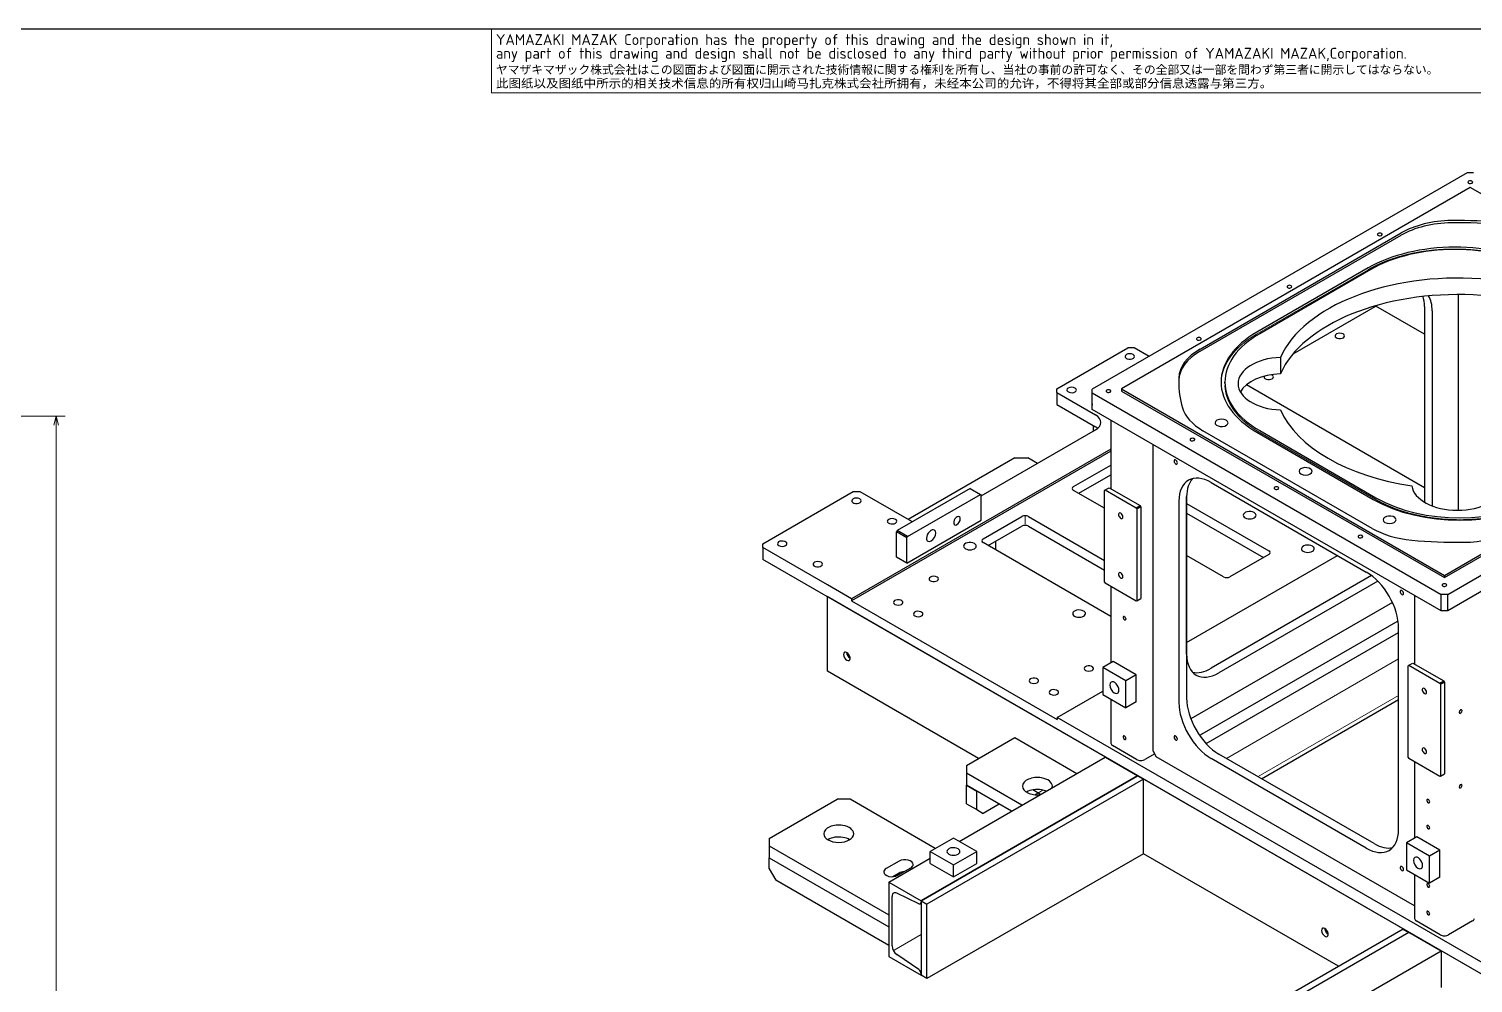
# Model space of a CAD drawing. Extents: x 0 to 1254, y -12 to 833.
# Drawn here: x 649.8 to 965.9, y 607.1 to 816 of the extents above; entities that cross this region are included whole.
import ezdxf
from ezdxf.enums import TextEntityAlignment as Align

# ---------------------------------------------------------------- set-up
doc = ezdxf.new("R2010")
doc.units = 0
doc.layers.get('0').update_dxf_attribs({"lineweight": 13})
doc.styles.get("Standard").update_dxf_attribs({"font": 'isocp.shx'})
doc.dimstyles.get("Standard").update_dxf_attribs({"dimtxt": 2.5, "dimasz": 2.5, "dimexe": 1.25, "dimexo": 0.625, "dimtad": 1, "dimcen": 2.5, "dimadec": 0, "dimazin": 0, "dimtfac": 1, "dimtmove": 0, "dimatfit": 0, "dimfxl": 1, "dimarcsym": 0})

# ---------------------------------------------------------------- blocks, each defined once
blk = doc.blocks.new('*D178')
at = {"color": 7, "lineweight": 13}
for p, q in [((500.717346, 731.196626), (657.717346, 731.196626)), ((655.717346, 413.696626), (655.717346, 731.196626)), ((468.967346, 413.696626), (657.717346, 413.696626))]:
    blk.add_line(p, q, dxfattribs=at)
for points in [[(656.234985, 729.264771), (655.717346, 731.196626), (655.199707, 729.264771)], [(655.199707, 415.62848), (655.717346, 413.696626), (656.234985, 415.62848)]]:
    blk.add_lwpolyline(points, dxfattribs=at)
at = {"color": 7, "lineweight": 13, "width": 0.848056}
blk.add_text('1270', height=3.5, rotation=90, dxfattribs=at).set_placement((655.217346, 567.004935), (655.217346, 577.888316), align=Align.FIT)

msp = doc.modelspace()

# ---------------------------------------------------------------- linework, layer by layer
at = {"color": 7, "lineweight": 25}
for p, q in [((40, 816), (1164, 816)), ((964.557, 784.4769), (882.5326, 737.1201)), ((965.9712, 784.4769), (964.557, 784.4769)), ((965.2641, 781.2926), (888.8966, 737.2017)), ((1035.9748, 740.4677), (965.2641, 781.2926)), ((906.1325, 745.9281), (950.1496, 771.3414)), ((906.1325, 745.4382), (950.1496, 770.8515)), ((942.8913, 763.6726), (918.5668, 749.6288)), ((943.4853, 763.3296), (919.1608, 749.2859)), ((926.4561, 744.843), (944.958, 755.5251)), ((962.5771, 757.8461), (962.5771, 710.6326)), ((955.2232, 749.2043), (944.6167, 755.3279)), ((955.2232, 755.2463), (955.2232, 712.4064)), ((956.9203, 754.2665), (956.9203, 711.5896)), ((874.7545, 737.2017), (890.3108, 746.1832)), ((891.725, 746.1832), (890.3108, 746.1832)), ((894.9778, 744.3052), (891.725, 746.1832)), ((923.6989, 744.1026), (923.6989, 740.5101)), ((959.6073, 696.3769), (1035.9748, 740.4677)), ((959.6073, 695.887), (1035.9748, 739.9778)), ((874.7545, 736.3852), (874.7545, 737.2017)), ((882.5326, 736.3036), (882.5326, 737.1201)), ((888.8966, 737.2017), (959.6073, 696.3769)), ((888.8966, 737.2017), (888.8966, 736.7118)), ((888.8966, 736.7118), (959.6073, 695.887)), ((911.5456, 738.3612), (911.5456, 738.6714)), ((955.2232, 715.5646), (916.248, 738.0669)), ((960.3144, 692.2128), (1042.3388, 739.5696)), ((874.7545, 736.3852), (874.7545, 733.7725)), ((874.7545, 736.3852), (883.2398, 731.4863)), ((874.7545, 733.7725), (883.2398, 728.8735)), ((882.5326, 732.711), (882.5326, 736.3036)), ((882.5326, 736.3036), (958.9002, 692.2128)), ((1042.3388, 735.977), (960.3144, 688.6202)), ((958.9002, 688.6202), (882.5326, 732.711)), ((886.5984, 730.3636), (886.5984, 715.3401)), ((858.2082, 713.7683), (883.2398, 728.2203)), ((882.8155, 727.9753), (882.8155, 729.1184)), ((943.7546, 706.6726), (906.7292, 728.0492)), ((918.5668, 727.714), (944.0227, 713.0171)), ((919.1608, 728.057), (944.6166, 713.36)), ((886.5983, 724.0356), (829.8532, 691.2738)), ((895.8263, 657.9199), (895.8263, 725.0359)), ((886.5983, 723.5457), (829.8532, 690.7839)), ((865.5621, 722.0965), (842.2275, 708.6243)), ((865.5621, 722.0965), (868.3905, 722.0965)), ((870.5118, 720.8718), (868.3905, 722.0965)), ((878.4314, 715.8095), (886.5983, 720.5247)), ((879.5628, 714.3398), (886.5983, 718.4018)), ((810.4078, 703.3171), (830.2067, 714.7481)), ((830.2067, 714.7481), (831.621, 714.7481)), ((831.621, 714.7481), (842.9347, 708.2161)), ((855.804, 715.4013), (839.8234, 706.1749)), ((855.804, 715.4013), (858.0668, 714.0949)), ((885.2196, 711.0739), (878.4314, 714.993)), ((885.2197, 714.993), (885.3611, 715.0747)), ((885.2197, 694.9072), (885.2197, 714.993)), ((885.3611, 715.0747), (886.2096, 715.5646)), ((885.3611, 715.0747), (892.1493, 711.1555)), ((886.2096, 715.5646), (892.9978, 711.6454)), ((908.5542, 716.7077), (942.4953, 697.1118)), ((842.0861, 704.8685), (858.0668, 714.0949)), ((858.0668, 714.0949), (858.2082, 714.0132)), ((858.2082, 708.4611), (858.2082, 714.0132)), ((892.1493, 711.1555), (892.9978, 711.6454)), ((892.2907, 710.9105), (893.1392, 711.4004)), ((892.9978, 711.6454), (893.1392, 711.4004)), ((893.1392, 711.4004), (893.1392, 691.3146)), ((901.4831, 712.6252), (901.4831, 668.5344)), ((903.1801, 712.1353), (921.1407, 701.7658)), ((903.1802, 679.1488), (903.1802, 713.6184)), ((903.1802, 713.605), (903.1802, 669.5142)), ((841.9447, 699.0713), (858.2082, 708.4611)), ((858.6324, 704.3786), (867.1177, 709.2776)), ((868.5319, 709.2776), (885.2196, 699.6429)), ((892.1493, 711.1555), (892.2907, 710.9105)), ((892.2907, 710.9105), (892.2907, 690.8247)), ((903.1801, 710.0124), (920.0093, 700.2961)), ((839.8234, 706.1749), (839.682, 705.9299)), ((841.9447, 704.6235), (839.682, 705.9299)), ((839.682, 700.3777), (839.682, 705.9299)), ((842.0861, 704.8685), (839.8234, 706.1749)), ((859.7638, 702.9089), (867.1177, 707.1547)), ((868.5319, 707.1547), (885.2196, 697.52)), ((810.4078, 702.5006), (810.4078, 703.3171)), ((810.4078, 702.5006), (810.4078, 699.8878)), ((824.5499, 694.3357), (810.4078, 702.5006)), ((841.9447, 704.6235), (842.0861, 704.8685)), ((841.9447, 699.0713), (841.9447, 704.6235)), ((886.5983, 687.416), (858.6324, 703.5621)), ((861.3194, 703.807), (861.3194, 702.0107)), ((1033.8535, 570.8814), (810.4078, 699.8878)), ((841.9447, 699.0713), (839.682, 700.3777)), ((903.1801, 681.68), (936.2019, 700.7451)), ((911.2412, 696.0503), (903.1801, 700.7044)), ((921.1407, 700.9493), (912.6554, 696.0503)), ((943.6699, 696.3202), (908.5542, 676.0461)), ((959.6073, 696.3769), (959.6073, 695.887)), ((829.8532, 691.2738), (824.5499, 694.3357)), ((885.2197, 694.9072), (885.3611, 694.6623)), ((892.1493, 690.7431), (885.3611, 694.6623)), ((886.5984, 693.9479), (886.5984, 677.2504)), ((945.0048, 695.1314), (910.2512, 675.0663)), ((1019.7114, 579.0463), (824.5499, 691.7229)), ((824.5499, 675.3929), (824.5499, 691.7229)), ((824.5499, 675.3929), (824.5499, 691.7229)), ((829.8532, 691.2738), (829.8532, 690.7839)), ((829.8532, 690.7839), (874.8252, 664.8193)), ((892.2907, 690.8247), (892.1493, 690.7431)), ((892.2907, 690.8247), (893.1392, 691.3146)), ((948.2122, 690.4512), (904.0916, 664.9781)), ((953.0664, 691.9883), (953.0664, 676.9648)), ((958.9002, 688.6202), (958.9002, 692.2128)), ((960.3144, 692.2128), (958.9002, 692.2128)), ((960.3144, 688.6202), (960.3144, 692.2128)), ((906.5743, 661.6758), (949.4468, 686.4283)), ((960.3144, 688.6202), (958.9002, 688.6202)), ((907.44, 659.5628), (949.5663, 683.8845)), ((949.5664, 640.7735), (949.5664, 684.8643)), ((887.0581, 677.5158), (884.7954, 676.2094)), ((892.1493, 674.5764), (887.0581, 677.5158)), ((951.6877, 676.6177), (951.8291, 676.6993)), ((951.6877, 656.5319), (951.6877, 676.6177)), ((951.8291, 676.6993), (952.6776, 677.1892)), ((951.8291, 676.6993), (958.6173, 672.7802)), ((952.6776, 677.1892), (959.4659, 673.2701)), ((857.6425, 656.2869), (824.5499, 675.3929)), ((889.8866, 673.2701), (884.7954, 676.2094)), ((884.7954, 676.2094), (884.7954, 670.3307)), ((892.1493, 674.5764), (889.8866, 673.2701)), ((892.1493, 668.6977), (892.1493, 674.5764)), ((874.8252, 665.3092), (884.7954, 671.0655)), ((884.7954, 670.3307), (889.8866, 667.3913)), ((889.8866, 667.3913), (889.8866, 673.2701)), ((958.6173, 672.7802), (959.4659, 673.2701)), ((958.6173, 672.7802), (958.7588, 672.5352)), ((958.7588, 672.5352), (959.6073, 673.0251)), ((958.7588, 672.5352), (958.7588, 652.4494)), ((959.4659, 673.2701), (959.6073, 673.0251)), ((959.6073, 673.0251), (959.6073, 652.9393)), ((886.5984, 669.2897), (886.5984, 659.6346)), ((892.1493, 668.6977), (889.8866, 667.3913)), ((919.585, 651.8778), (949.5663, 669.1875)), ((874.8252, 665.3092), (874.8252, 664.8193)), ((969.4361, 610.6856), (874.8252, 665.3092)), ((854.9555, 654.7356), (865.5621, 660.8593)), ((865.5621, 660.8593), (879.1385, 653.0209)), ((892.2342, 656.0746), (886.9733, 659.112)), ((895.8263, 657.9199), (896.5334, 656.6952)), ((853.3998, 638.1607), (885.3611, 656.6135)), ((854.9555, 654.7356), (854.9555, 653.1026)), ((885.3611, 656.6135), (892.4321, 652.531)), ((896.1798, 657.3075), (894.0443, 656.0746)), ((953.0664, 624.0558), (896.5334, 656.6952)), ((942.4953, 636.691), (908.5542, 656.2869)), ((944.1924, 637.6708), (910.2512, 657.2667)), ((951.6877, 656.5319), (951.8291, 656.2869)), ((958.6173, 652.3677), (951.8291, 656.2869)), ((953.0664, 655.5726), (953.0664, 638.8751)), ((845.056, 625.1784), (892.4321, 652.531)), ((892.4321, 652.531), (845.056, 625.1784)), ((893.7049, 651.7962), (846.3288, 624.4436)), ((867.1177, 646.0807), (854.9555, 653.1026)), ((854.9555, 653.1026), (854.9555, 650.4898)), ((892.4321, 652.531), (893.7049, 651.7962)), ((893.7049, 635.4663), (893.7049, 651.7962)), ((958.7588, 652.4494), (958.6173, 652.3677)), ((958.7588, 652.4494), (959.6073, 652.9393)), ((864.855, 644.7743), (854.9555, 650.4898)), ((854.9555, 646.4073), (854.9555, 650.4898)), ((854.9555, 650.4898), (857.2182, 649.1834)), ((857.2182, 645.1009), (857.2182, 649.1834)), ((871.219, 648.4485), (869.5137, 649.4331)), ((811.822, 638.8139), (826.6712, 647.3871)), ((829.4996, 647.3871), (826.6712, 647.3871)), ((848.1673, 636.6094), (829.4996, 647.3871)), ((854.9555, 646.4073), (857.2182, 645.1009)), ((857.2182, 645.1009), (858.6324, 644.2844)), ((862.168, 646.3257), (858.6324, 644.2844)), ((811.822, 638.8139), (811.822, 637.1809)), ((852.1271, 638.8955), (847.0359, 635.9562)), ((857.2182, 635.9562), (852.1271, 638.8955)), ((953.5262, 639.1405), (951.2634, 637.8341)), ((958.6173, 636.2011), (953.5262, 639.1405)), ((811.822, 637.1809), (811.822, 634.5681)), ((811.822, 637.1809), (837.9849, 622.0757)), ((893.7049, 635.4663), (846.3288, 608.1136)), ((847.0359, 635.9562), (852.1271, 633.0168)), ((847.0359, 633.3434), (847.0359, 635.9562)), ((852.1271, 633.0168), (857.2182, 635.9562)), ((857.2182, 633.3434), (857.2182, 635.9562)), ((936.4142, 610.8081), (893.7049, 635.4663)), ((956.3546, 634.8947), (951.2634, 637.8341)), ((951.2634, 637.8341), (951.2634, 631.9553)), ((958.6173, 636.2011), (956.3546, 634.8947)), ((958.6173, 630.3223), (958.6173, 636.2011)), ((811.822, 632.1186), (811.822, 634.5681)), ((811.822, 634.5681), (837.9849, 619.4629)), ((840.2477, 633.8333), (837.4192, 632.2003)), ((837.9849, 629.2609), (847.0359, 634.4865)), ((839.9648, 630.7306), (842.7932, 632.3636)), ((847.0359, 633.3434), (852.1271, 630.404)), ((852.1271, 630.404), (857.2182, 633.3434)), ((852.1271, 630.404), (852.1271, 633.0168)), ((956.3546, 629.0159), (956.3546, 634.8947)), ((811.822, 632.1186), (813.2362, 629.6691)), ((837.9849, 615.3804), (813.2362, 629.6691)), ((837.9849, 629.2609), (845.056, 625.1784)), ((837.9849, 629.2609), (837.9849, 612.931)), ((840.2477, 631.2205), (838.882, 630.432)), ((951.2634, 631.9553), (956.3546, 629.0159)), ((953.0664, 630.9144), (953.0664, 621.2592)), ((958.6173, 630.3223), (956.3546, 629.0159)), ((838.692, 615.266), (838.692, 626.1094)), ((844.5396, 624.5211), (839.7248, 626.8145)), ((844.8903, 624.5074), (845.056, 624.6031)), ((845.056, 625.1784), (845.056, 624.8737)), ((845.056, 625.1784), (845.056, 608.8485)), ((845.056, 625.1784), (846.3288, 624.4436)), ((846.3288, 608.1136), (846.3288, 624.4436)), ((837.9849, 622.0757), (837.9849, 619.4629)), ((958.7022, 617.6993), (953.4413, 620.7367)), ((965.7733, 620.7367), (960.5124, 617.6993)), ((950.5563, 618.973), (903.1802, 591.6204)), ((951.8291, 618.2382), (919.8679, 599.7854)), ((951.8291, 618.2382), (919.8679, 599.7854)), ((950.5563, 618.973), (951.8291, 618.2382)), ((958.9002, 614.1557), (951.8291, 618.2382)), ((844.5396, 610.1021), (839.7248, 613.3683)), ((958.9002, 614.1557), (911.524, 586.8031)), ((958.9002, 614.1557), (958.9002, 606.154)), ((837.9849, 612.931), (845.056, 608.8485)), ((845.056, 608.8485), (845.056, 609.1532)), ((846.3288, 608.1136), (845.056, 608.8485))]:
    msp.add_line(p, q, dxfattribs=at)
at = {"color": 7, "lineweight": 13}
for p, q in [((751, 802), (751, 816)), ((1164, 802), (751, 802)), ((942.8913, 763.2806), (918.5875, 749.2489)), ((919.1608, 727.6651), (944.5959, 712.9801)), ((867.8248, 707.5629), (867.8248, 709.2467)), ((885.2196, 711.1503), (885.1534, 711.1121)), ((829.3437, 678.8904), (829.0236, 678.7055)), ((949.5663, 678.0822), (911.882, 656.3251)), ((918.8027, 652.3295), (949.5663, 670.0908)), ((871.3604, 649.1834), (869.9689, 648.3801)), ((845.056, 617.7431), (839.1507, 614.3337))]:
    msp.add_line(p, q, dxfattribs=at)
at = {"color": 7, "lineweight": 25}
for centre, major_axis, start_param, end_param in [((965.2641, 782.4356), (0.52, 0), 6.28315622, 9.42474887), ((965.2641, 782.4356), (0.52, 0), 3.14156357, 3.42699082), ((965.2641, 782.4356), (0.52, 0), 3.42699082, 6.28315622), ((961.4633, 764.8094), (16, 0), 1.59240799, 2.35619449), ((961.4633, 764.3195), (16, 0), 1.59240799, 2.35619449), ((962.4357, 738.8347), (61, 0), 1.40633574, 1.59240799), ((962.4357, 738.3448), (61, 0), 1.40633574, 1.59240799), ((961.87, 752.7152), (26.84, 0), 0.78539816, 2.35619449), ((961.87, 752.7152), (26, 0), 0.78539816, 2.35619449), ((945.4651, 771.0047), (0.52, 0), 3.14156357, 3.42699082), ((945.4651, 771.0047), (0.52, 0), 6.28315622, 9.42474887), ((945.4651, 771.0047), (0.52, 0), 3.42699082, 6.28315622), ((962.4357, 738.3448), (40, 0), 6.28314878, 9.17279952), ((962.4357, 734.7522), (40, 0), 0.07786039, 2.88961422), ((925.6662, 759.5737), (0.52, 0), 6.28315622, 9.42474887), ((925.6662, 759.5737), (0.52, 0), 3.14156357, 3.42699082), ((925.6662, 759.5737), (0.52, 0), 3.42699082, 6.28315622), ((948.1522, 751.1638), (-5, -8.6603), 2.35619449, 2.64986118), ((949.8492, 750.184), (-5, -8.6603), 2.35619449, 2.83286074), ((937.5456, 738.6714), (26.84, 0), 2.35619449, 3.14159265), ((937.5456, 738.6714), (26, 0), 2.35619449, 3.14159265), ((936.697, 748.796), (1.03, 0), 6.28315622, 9.42474887), ((905.8672, 748.1428), (0.52, 0), 6.28315622, 9.42474887), ((905.8672, 748.1428), (0.52, 0), 3.14156357, 3.42699082), ((905.8672, 748.1428), (0.52, 0), 3.42699082, 6.28315622), ((936.697, 748.796), (1.03, 0), 3.14156357, 3.42699082), ((936.697, 748.796), (1.03, 0), 3.42699082, 6.28315622), ((890.7351, 744.3053), (1.03, 0), 6.28315622, 9.42474887), ((890.7351, 744.3053), (1.03, 0), 3.14156357, 3.42699082), ((890.7351, 744.3053), (1.03, 0), 3.42699082, 6.28315622), ((917.4462, 739.3962), (16, 0), 2.35619449, 3.11998099), ((917.4462, 738.9063), (16, 0), 2.35619449, 3.11998099), ((924.4357, 738.3448), (10, 0), 1.64454738, 3.14159265), ((924.4357, 734.7522), (10, 0), 1.64454738, 2.82521401), ((921.1407, 739.8145), (1.03, 0), 2.88167432, 3.14156357), ((921.1407, 739.8145), (1.03, 0), 3.14156357, 3.42699082), ((921.1407, 739.8145), (1.03, 0), 3.42699082, 6.28315622), ((921.1407, 739.8145), (1.03, 0), 6.28315622, 7.2620427), ((878.0072, 736.9568), (1.03, 0), 6.28315622, 9.42474887), ((878.0072, 736.9568), (1.03, 0), 3.14156357, 3.42699082), ((878.0072, 736.9568), (1.03, 0), 3.42699082, 6.28315622), ((886.0682, 736.7118), (0.52, 0), 6.28315622, 9.42474887), ((886.0682, 736.7118), (0.52, 0), 3.14156357, 3.42699082), ((886.0682, 736.7118), (0.52, 0), 3.42699082, 6.28315622), ((962.4357, 738.8347), (61, 0), 3.11998099, 3.14159265), ((962.4357, 738.8347), (61, 0), 3.14159265, 3.30605324), ((962.4357, 738.3448), (61, 0), 3.11998099, 3.13463875), ((937.5456, 738.6714), (26.84, 0), 3.14159265, 3.92699082), ((937.5456, 738.6714), (26, 0), 3.14159265, 3.92699082), ((924.4357, 738.3448), (10, 0), 3.14159265, 4.63863793), ((883.5226, 733.7725), (1.03, 0), 2.861811, 3.14156357), ((883.5226, 733.7725), (1.03, 0), 3.14156357, 3.42095421), ((880.4113, 729.8533), (4, 0), 0, 0.78539816), ((918.0429, 734.5811), (16, 0), 3.30605324, 3.92699082), ((910.8169, 729.7716), (1.42, 0), 6.28315622, 9.42474887), ((962.4357, 738.3448), (40, 0), 3.39357109, 4.46041054), ((880.4113, 729.8533), (4, 0), 5.49778714, 6.28318531), ((880.4113, 727.2405), (4, 0), 0.60126418, 0.78539816), ((910.8169, 729.7716), (1.42, 0), 3.14156357, 3.42699082), ((910.8169, 729.7716), (1.42, 0), 3.42699082, 6.28315622), ((904.453, 726.0974), (0.52, 0), 6.28315622, 9.42474887), ((904.453, 726.0974), (0.52, 0), 3.14156357, 3.42699082), ((904.453, 726.0974), (0.52, 0), 3.42699082, 6.28315622), ((900.776, 721.1984), (-0.26, 0.4503), 0.28539816, 3.14156357), ((900.776, 721.1984), (-0.26, 0.4503), 6.28315622, 6.56858347), ((900.776, 721.1984), (-0.26, 0.4503), 3.14156357, 6.28315622), ((908.5542, 708.5427), (-5, 8.6603), 5.49778714, 6.28318531), ((929.2017, 719.1572), (1.42, 0), 0.28539816, 3.14156357), ((929.2017, 719.1572), (1.42, 0), 3.14156357, 6.28315622), ((929.2017, 719.1572), (1.42, 0), 6.28315622, 6.56858347), ((879.1385, 715.4013), (1, 0), 2.35619449, 3.14159265), ((879.1385, 715.4013), (1, 0), 3.14159265, 3.92699082), ((908.5542, 708.5427), (-5, 8.6603), 0, 0.78539816), ((910.2512, 709.5225), (-5, 8.6603), 0.17053096, 0.78539816), ((922.8377, 715.4829), (0.52, 0), 6.28315622, 9.42474887), ((922.8377, 715.4829), (0.52, 0), 3.14156357, 3.42699082), ((922.8377, 715.4829), (0.52, 0), 3.42699082, 6.28315622), ((962.4357, 716.4055), (10, 0), 3.2153437, 6.20943426), ((830.9139, 712.7068), (1.03, 0), 6.28315622, 9.42474887), ((830.9139, 712.7068), (1.03, 0), 3.14156357, 3.42699082), ((830.9139, 712.7068), (1.03, 0), 3.42699082, 6.28315622), ((963.0014, 723.9745), (26.84, 0), 3.92699082, 5.49778714), ((963.0014, 723.9745), (26, 0), 3.92699082, 5.49778714), ((838.692, 708.2161), (1.03, 0), 6.28315622, 9.42474887), ((838.692, 708.2161), (1.03, 0), 3.14156357, 3.42699082), ((838.692, 708.2161), (1.03, 0), 3.42699082, 6.28315622), ((845.7631, 709.8491), (4, 0), 3.92699082, 4.00206127), ((852.9049, 708.3386), (-0.515, -0.892), 3.14162174, 5.99778714), ((852.9049, 708.3386), (-0.515, -0.892), 0.00002909, 3.14162174), ((867.8248, 708.8693), (1, 0), 0.78539816, 2.35619449), ((888.7552, 709.4409), (-0.34, 0.5889), 0.28539816, 3.14156357), ((888.7552, 709.4409), (-0.34, 0.5889), 6.28315622, 6.56858347), ((888.7552, 709.4409), (-0.34, 0.5889), 3.14156357, 6.28315622), ((916.9687, 709.5633), (1.4, 0), 0.78539816, 3.14159265), ((916.9687, 709.5633), (1.4, 0), 3.14159265, 6.28318531), ((916.9687, 709.5633), (1.4, 0), 0, 0.78539816), ((947.5865, 708.5427), (1.42, 0), 3.14156357, 6.28315622), ((947.5865, 708.5427), (1.42, 0), 0.28539816, 3.14156357), ((947.5865, 708.5427), (1.42, 0), 6.28315622, 6.56858347), ((847.248, 705.0726), (-0.71, -1.2298), 3.14159265, 5.49778714), ((847.248, 705.0726), (-0.71, -1.2298), 0, 3.14159265), ((852.9049, 708.3386), (-0.515, -0.892), 5.99778714, 6.28321439), ((867.8248, 706.7464), (1, 0), 0.78539816, 2.35619449), ((941.2225, 704.8685), (0.52, 0), 6.28315622, 9.42474887), ((955.0683, 713.2045), (16, 0), 3.92699082, 4.54792839), ((963.4082, 712.86), (16, 0), 4.73400065, 5.49778714), ((814.6504, 703.3171), (1.03, 0), 0.28539816, 3.14156357), ((814.6504, 703.3171), (1.03, 0), 3.14156357, 6.28315622), ((814.6504, 703.3171), (1.03, 0), 6.28315622, 6.56858347), ((847.248, 705.0726), (-0.71, -1.2298), 5.49778714, 6.28318531), ((855.7333, 702.7864), (1.4, 0), 0.78539816, 3.14159265), ((855.7333, 702.7864), (1.4, 0), 3.14159265, 6.28318531), ((855.7333, 702.7864), (1.4, 0), 0, 0.78539816), ((859.3395, 703.9703), (1, 0), 2.35619449, 3.14159265), ((859.3395, 703.9703), (1, 0), 3.14159265, 3.92699082), ((920.4336, 701.3575), (1, 0), 0, 0.78539816), ((929.6967, 702.2149), (1.4, 0), 0.78539816, 3.14159265), ((929.6967, 702.2149), (1.4, 0), 3.14159265, 6.28318531), ((929.6967, 702.2149), (1.4, 0), 0, 0.78539816), ((941.2225, 704.8685), (0.52, 0), 3.14156357, 3.42699082), ((941.2225, 704.8685), (0.52, 0), 3.42699082, 6.28315622), ((962.4357, 738.8347), (61, 0), 4.54792839, 4.73400065), ((822.4286, 698.8264), (1.03, 0), 6.28315622, 9.42474887), ((822.4286, 698.8264), (1.03, 0), 3.14156357, 3.42699082), ((822.4286, 698.8264), (1.03, 0), 3.42699082, 6.28315622), ((920.4336, 701.3575), (1, 0), 5.49778714, 6.28318531), ((847.8137, 695.6012), (1.03, 0), 6.28315622, 9.42474887), ((847.8137, 695.6012), (1.03, 0), 3.14156357, 3.42699082), ((847.8137, 695.6012), (1.03, 0), 3.42699082, 6.28315622), ((888.7552, 696.3769), (-0.34, 0.5889), 0.28539816, 3.14156357), ((888.7552, 696.3769), (-0.34, 0.5889), 6.28315622, 6.56858347), ((888.7552, 696.3769), (-0.34, 0.5889), 3.14156357, 6.28315622), ((911.9483, 696.4586), (1, 0), 3.92699082, 5.49778714), ((942.4953, 688.9468), (-5, 8.6603), 3.92699082, 5.49778714), ((950.2735, 692.621), (-0.26, 0.4503), 0.28539816, 3.14156357), ((950.2735, 692.621), (-0.26, 0.4503), 6.28315622, 6.56858347), ((950.2735, 692.621), (-0.26, 0.4503), 3.14156357, 6.28315622), ((959.6073, 694.254), (0.52, 0), 6.28315622, 9.42474887), ((959.6073, 694.254), (0.52, 0), 3.14156357, 3.42699082), ((959.6073, 694.254), (0.52, 0), 3.42699082, 6.28315622), ((840.0355, 690.4573), (1.03, 0), 0.28539816, 3.14156357), ((840.0355, 690.4573), (1.03, 0), 3.14156357, 6.28315622), ((840.0355, 690.4573), (1.03, 0), 6.28315622, 6.56858347), ((844.4196, 687.9262), (1.03, 0), 0.28539816, 3.14156357), ((844.4196, 687.9262), (1.03, 0), 3.14156357, 6.28315622), ((844.4196, 687.9262), (1.03, 0), 6.28315622, 6.56858347), ((879.6335, 688.0078), (1.4, 0), 0.78539816, 3.14159265), ((879.6335, 688.0078), (1.4, 0), 3.14159265, 6.28318531), ((879.6335, 688.0078), (1.4, 0), 0, 0.78539816), ((889.6037, 686.9872), (0.215, -0.3724), 3.14156357, 4.99778714), ((889.6037, 686.9872), (0.215, -0.3724), 6.28315622, 9.42474887), ((889.6037, 686.9872), (0.215, -0.3724), 4.99778714, 6.28315622), ((828.7925, 678.6589), (0.515, -0.892), 0.28539816, 3.14156357), ((828.7925, 678.6589), (0.515, -0.892), 3.14156357, 6.28315622), ((829.4996, 679.0672), (-0.515, 0.892), 0.75667929, 2.38491348), ((828.7925, 678.6589), (0.515, -0.892), 6.28315622, 6.56858347), ((881.7548, 676.0053), (1.03, 0), 0.28539816, 3.14156357), ((910.2512, 683.2313), (-5, -8.6603), 5.49778714, 6.28318531), ((869.734, 673.3109), (1.03, 0), 0.28539816, 3.14156357), ((869.734, 673.3109), (1.03, 0), 6.28315622, 6.56858347), ((881.7548, 676.0053), (1.03, 0), 3.14156357, 6.28315622), ((881.7548, 676.0053), (1.03, 0), 6.28315622, 6.56858347), ((908.5542, 684.2111), (-5, -8.6603), 0.17053096, 0.78539816), ((910.2512, 683.2313), (-5, -8.6603), 0, 0.78539816), ((869.734, 673.3109), (1.03, 0), 3.14156357, 6.28315622), ((874.1181, 670.7797), (1.03, 0), 0.28539816, 3.14156357), ((874.1181, 670.7797), (1.03, 0), 3.14156357, 6.28315622), ((874.1181, 670.7797), (1.03, 0), 6.28315622, 6.56858347), ((887.341, 671.8004), (-0.71, 1.2298), 0, 3.14159265), ((887.341, 671.8004), (-0.71, 1.2298), 3.92699082, 6.28318531), ((887.341, 671.8004), (-0.71, 1.2298), 3.14159265, 3.92699082), ((955.2232, 671.0655), (-0.34, 0.5889), 0.28539816, 3.14156357), ((955.2232, 671.0655), (-0.34, 0.5889), 6.28315622, 6.56858347), ((955.2232, 671.0655), (-0.34, 0.5889), 3.14156357, 6.28315622), ((908.5542, 664.4519), (-5, 8.6603), 0.78539816, 2.35619449), ((910.2512, 665.4317), (-5, 8.6603), 0.78539816, 2.35619449), ((963.1428, 666.5748), (0.215, 0.3724), 6.28315622, 9.42474887), ((963.1428, 666.5748), (0.215, 0.3724), 3.14156357, 3.42699082), ((963.1428, 666.5748), (0.215, 0.3724), 3.42699082, 6.28315622), ((889.6037, 660.8593), (0.215, -0.3724), 3.14156357, 4.99778714), ((889.6037, 660.8593), (0.215, -0.3724), 6.28315622, 9.42474887), ((900.776, 660.7777), (-0.26, 0.4503), 0.28539816, 3.14156357), ((900.776, 660.7777), (-0.26, 0.4503), 6.28315622, 6.56858347), ((900.776, 660.7777), (-0.26, 0.4503), 3.14156357, 6.28315622), ((910.8169, 659.2263), (6, 0), 2.35619449, 2.49401785), ((887.8784, 659.6346), (-1.28, 0), 0, 0.78539816), ((889.6037, 660.8593), (0.215, -0.3724), 4.99778714, 6.28315622), ((955.2232, 658.0016), (-0.34, 0.5889), 0.28539816, 3.14156357), ((955.2232, 658.0016), (-0.34, 0.5889), 6.28315622, 6.56858347), ((955.2232, 658.0016), (-0.34, 0.5889), 3.14156357, 6.28315622), ((893.1392, 656.5972), (-1.28, 0), 0.78539816, 2.35619449), ((870.5118, 650.2449), (-3.2752, 0), 4.42699082, 6.28321439), ((870.5118, 650.2449), (-3.2752, 0), 3.14162174, 4.42699082), ((870.5118, 650.2449), (-3.2752, 0), 0.00002909, 1.75449903), ((870.5118, 647.6321), (-3.2752, 0), 4.42699082, 5.52049297), ((870.5118, 647.6321), (-3.2752, 0), 4.08025251, 4.42699082), ((870.5118, 650.2449), (-3.2752, 0), 2.95789035, 3.14162174), ((963.1428, 650.2449), (0.215, 0.3724), 0.28539816, 3.14156357), ((963.1428, 650.2449), (0.215, 0.3724), 3.14156357, 6.28315622), ((963.1428, 650.2449), (0.215, 0.3724), 6.28315622, 6.56858347), ((956.0718, 646.9789), (0.215, -0.3724), 3.14156357, 4.99778714), ((956.0718, 646.9789), (0.215, -0.3724), 6.28315622, 9.42474887), ((956.0718, 646.9789), (0.215, -0.3724), 4.99778714, 6.28315622), ((827.0248, 639.8345), (-3.2752, 0), 4.42699082, 6.28321439), ((956.0718, 641.2634), (0.215, -0.3724), 6.28315622, 9.42474887), ((827.0248, 639.8345), (-3.2752, 0), 0.00002909, 3.14162174), ((827.0248, 637.2217), (-3.2752, 0), 4.42699082, 5.52049297), ((827.0248, 639.8345), (-3.2752, 0), 3.14162174, 4.42699082), ((827.0248, 637.2217), (-3.2752, 0), 3.90428489, 4.42699082), ((942.4953, 644.856), (-5, 8.6603), 3.14159265, 3.92699082), ((956.0718, 641.2634), (0.215, -0.3724), 3.14156357, 4.99778714), ((956.0718, 641.2634), (0.215, -0.3724), 4.99778714, 6.28315622), ((852.1271, 635.9562), (1.42, 0), 0.78539816, 3.14159265), ((852.1271, 635.9562), (1.42, 0), 3.14159265, 6.28318531), ((852.1271, 635.9562), (1.42, 0), 0, 0.78539816), ((942.4953, 644.856), (-5, 8.6603), 2.35619449, 3.14159265), ((944.1924, 645.8358), (-5, 8.6603), 2.35619449, 2.9710617), ((841.5205, 633.0984), (1.8, 0), 0, 2.35619449), ((841.5205, 633.0984), (1.8, 0), 5.49778714, 6.28318531), ((950.2735, 632.2003), (-0.26, 0.4503), 0.28539816, 3.14156357), ((950.2735, 632.2003), (-0.26, 0.4503), 6.28315622, 6.56858347), ((950.2735, 632.2003), (-0.26, 0.4503), 3.14156357, 6.28315622), ((953.809, 633.425), (-0.71, 1.2298), 0, 3.14159265), ((953.809, 633.425), (-0.71, 1.2298), 3.92699082, 6.28318531), ((953.809, 633.425), (-0.71, 1.2298), 3.14159265, 3.92699082), ((838.692, 631.4654), (1.8, 0), 2.35619449, 3.14159265), ((838.692, 631.4654), (1.8, 0), 3.14159265, 5.49778714), ((841.5205, 630.4856), (1.8, 0), 1.67652062, 2.35619449), ((839.8234, 625.4562), (-0.8, 1.3856), 6.28308391, 7.06858347), ((839.8234, 625.4562), (-0.8, 1.3856), 5.58505361, 6.28308391), ((956.0718, 628.526), (0.215, -0.3724), 3.14156357, 4.99778714), ((956.0718, 628.526), (0.215, -0.3724), 6.28315622, 9.42474887), ((956.0718, 628.526), (0.215, -0.3724), 4.99778714, 6.28315622), ((844.4903, 625.2003), (-0.4, 0.6928), 2.44346095, 3.14159265), ((844.4903, 625.2003), (-0.4, 0.6928), 3.14159265, 3.92699082), ((956.0718, 622.484), (0.215, -0.3724), 3.14156357, 4.99778714), ((956.0718, 622.484), (0.215, -0.3724), 6.28315622, 9.42474887), ((954.3464, 621.2592), (-1.28, 0), 0, 0.78539816), ((956.0718, 622.484), (0.215, -0.3724), 4.99778714, 6.28315622), ((964.8682, 621.2592), (-1.28, 0), 2.35619449, 3.14159265), ((933.4443, 618.2382), (0.515, -0.892), 3.14156357, 6.28315622), ((933.4443, 618.2382), (0.515, -0.892), 0.28539816, 3.14156357), ((934.1514, 618.6464), (-0.515, 0.892), 0.75667929, 2.38491348), ((933.4443, 618.2382), (0.515, -0.892), 6.28315622, 6.56858347), ((959.6073, 618.2219), (-1.28, 0), 0.78539816, 2.35619449), ((839.8234, 614.6128), (-0.8, 1.3856), 0.78539816, 2.26892803), ((844.4903, 609.4798), (-0.4, 0.6928), 3.92699082, 5.41052068)]:
    msp.add_ellipse(centre, major_axis=major_axis, ratio=0.57735, start_param=start_param, end_param=end_param, dxfattribs=at)
at = {"color": 7, "lineweight": 13}
msp.add_ellipse((872.6331, 648.4486), major_axis=(-1.8, 0), ratio=0.57735, start_param=5.19277497, end_param=5.49778714, dxfattribs=at)
for points, knots in [([(980.8279, 763.2924), (980.7449, 763.3393), (980.6618, 763.3862), (980.5785, 763.433), (980.4508, 763.5044), (980.3225, 763.5754), (980.2896, 763.5935), (980.2062, 763.6392), (980.126, 763.6825), (980.0873, 763.7034), (980.0205, 763.7391), (979.9504, 763.7762), (979.9237, 763.7903), (979.8658, 763.8206), (979.8084, 763.8505), (979.7804, 763.865), (979.699, 763.907), (979.6232, 763.9457), (979.5765, 763.9693), (979.4813, 764.0173), (979.3816, 764.0669), (979.3284, 764.0933), (979.2577, 764.1281), (979.1845, 764.1637), (979.1706, 764.1705), (979.1427, 764.184), (979.1149, 764.1975), (979.1009, 764.2043), (978.5552, 764.4677), (977.997, 764.7203), (977.4309, 764.9585), (976.4146, 765.3589), (975.3671, 765.7229), (974.8968, 765.8771), (972.8708, 766.5033), (970.7643, 766.9949), (969.1207, 767.2918), (965.8022, 767.7298), (962.4332, 767.8615), (960.7441, 767.8517), (958.0845, 767.7155), (955.45, 767.3856), (954.494, 767.2392), (952.8279, 766.9357), (951.1987, 766.552), (950.504, 766.3716), (949.0104, 765.9464), (947.5673, 765.4516), (946.8068, 765.1649), (945.9169, 764.798), (945.0568, 764.4028), (944.9194, 764.3385), (944.7199, 764.2438), (944.5221, 764.1475), (944.471, 764.1225), (944.3365, 764.0562), (944.2132, 763.9944), (944.1493, 763.9622), (944.0389, 763.906), (943.9219, 763.8455), (943.8737, 763.8204), (943.7929, 763.778), (943.7108, 763.7344), (943.6792, 763.7175), (943.5054, 763.6243), (943.3334, 763.5294), (943.1903, 763.4494), (943.0511, 763.3708), (942.9121, 763.2924)], [0, 0, 0, 0, 0, 0, 4.75248011, 4.75248011, 4.75248011, 7.26270671, 7.26270671, 7.26270671, 9.63914039, 9.63914039, 9.63914039, 11.25028663, 11.25028663, 11.25028663, 12.8363027, 12.8363027, 12.8363027, 15.94698556, 15.94698556, 15.94698556, 19.15857196, 19.15857196, 19.15857196, 19.90896537, 19.90896537, 19.90896537, 20.65935878, 20.65935878, 20.65935878, 49.24719658, 49.24719658, 49.24719658, 71.952664, 71.952664, 71.952664, 146.25207739, 146.25207739, 146.25207739, 220.34783395, 220.34783395, 220.34783395, 262.92406269, 262.92406269, 262.92406269, 295.19595078, 295.19595078, 295.19595078, 333.35030807, 333.35030807, 333.35030807, 340.6577352, 340.6577352, 340.6577352, 344.01296392, 344.01296392, 344.01296392, 348.2177603, 348.2177603, 348.2177603, 351.00790313, 351.00790313, 351.00790313, 352.77390717, 352.77390717, 352.77390717, 360.72817101, 360.72817101, 360.72817101, 360.72817101, 360.72817101, 360.72817101]), ([(918.5668, 749.2369), (918.4025, 749.1399), (918.2386, 749.0431), (918.0647, 748.9394), (917.8714, 748.8212), (917.681, 748.7009), (917.6464, 748.6789), (917.5716, 748.6311), (917.5012, 748.5856), (917.462, 748.5601), (917.3634, 748.4955), (917.267, 748.4315), (917.2059, 748.3907), (917.122, 748.3339), (917.0378, 748.2764), (917.0155, 748.2611), (916.9052, 748.1853), (916.7958, 748.109), (916.7023, 748.0429), (916.5712, 747.9489), (916.4416, 747.854), (916.4038, 747.8262), (916.3289, 747.7707), (916.2552, 747.7155), (916.2188, 747.688), (916.0459, 747.557), (915.884, 747.4307), (915.7653, 747.3361), (915.5458, 747.1581), (915.3266, 746.9734), (915.2214, 746.8833), (915.0671, 746.7484), (914.9096, 746.6064), (914.8699, 746.5703), (914.388, 746.1286), (913.9361, 745.6732), (913.5552, 745.2522), (912.8701, 744.4198), (912.2903, 743.5544), (912.0335, 743.1257), (911.7578, 742.6035), (911.5215, 742.0729), (911.4835, 741.985), (911.3619, 741.6945), (911.2538, 741.4059), (911.185, 741.2059), (911.056, 740.7971), (910.9503, 740.3838), (910.9014, 740.1677), (910.8501, 739.9031), (910.8086, 739.6372), (910.8025, 739.5968), (910.79, 739.5095), (910.7787, 739.4239), (910.7734, 739.3819), (910.7565, 739.2406), (910.7425, 739.1016), (910.7339, 739.0029), (910.7241, 738.8675), (910.7168, 738.7305), (910.7153, 738.6982), (910.7124, 738.6337), (910.7102, 738.5693), (910.7092, 738.5371), (910.7083, 738.505), (910.7076, 738.4729)], [0, 0, 0, 0, 0, 0, 9.55145325, 9.55145325, 9.55145325, 11.45483668, 11.45483668, 11.45483668, 14.13454826, 14.13454826, 14.13454826, 18.43172421, 18.43172421, 18.43172421, 19.39009476, 19.39009476, 19.39009476, 25.34831497, 25.34831497, 25.34831497, 27.80314853, 27.80314853, 27.80314853, 30.25798209, 30.25798209, 30.25798209, 39.60211006, 39.60211006, 39.60211006, 47.93538722, 47.93538722, 47.93538722, 51.32014527, 51.32014527, 51.32014527, 83.81351028, 83.81351028, 83.81351028, 114.41650536, 114.41650536, 114.41650536, 120.37276451, 120.37276451, 120.37276451, 134.3662827, 134.3662827, 134.3662827, 149.11496165, 149.11496165, 149.11496165, 152.07551787, 152.07551787, 152.07551787, 154.98235917, 154.98235917, 154.98235917, 161.94465643, 161.94465643, 161.94465643, 164.09635171, 164.09635171, 164.09635171, 166.24804699, 166.24804699, 166.24804699, 166.24804699, 166.24804699, 166.24804699]), ([(919.1402, 727.6772), (919.0567, 727.7265), (918.9733, 727.7758), (918.8901, 727.8251), (918.7818, 727.8897), (918.674, 727.9547), (918.6522, 727.9679), (918.6033, 727.9977), (918.5562, 728.0264), (918.5334, 728.0404), (918.4727, 728.0778), (918.4128, 728.115), (918.3749, 728.1387), (918.3045, 728.1831), (918.232, 728.2293), (918.1976, 728.2514), (917.8994, 728.4438), (917.6082, 728.6409), (917.3513, 728.8202), (916.8007, 729.2214), (916.2775, 729.6381), (916.001, 729.8695), (915.6461, 730.1818), (915.3072, 730.5015), (915.2248, 730.5805), (914.7552, 731.0391), (914.3212, 731.5095), (913.9895, 731.9033), (913.406, 732.6642), (912.9108, 733.4542), (912.6944, 733.8385), (912.4567, 734.3158), (912.2526, 734.8009), (912.2175, 734.8872), (912.1062, 735.1697), (912.0086, 735.4488), (911.9476, 735.6395), (911.8328, 736.032), (911.7399, 736.43), (911.6968, 736.641), (911.6524, 736.9004), (911.6176, 737.1612), (911.6129, 737.1985), (911.5981, 737.3207), (911.5859, 737.4386), (911.5789, 737.5137), (911.5687, 737.6383), (911.5605, 737.7672), (911.5576, 737.8188), (911.555, 737.8714), (911.5528, 737.9242)], [0, 0, 0, 0, 0, 0, 4.86291616, 4.86291616, 4.86291616, 6.35417182, 6.35417182, 6.35417182, 7.80386277, 7.80386277, 7.80386277, 10.29002774, 10.29002774, 10.29002774, 12.15929583, 12.15929583, 12.15929583, 28.42826693, 28.42826693, 28.42826693, 47.85383995, 47.85383995, 47.85383995, 54.18442009, 54.18442009, 54.18442009, 84.41593014, 84.41593014, 84.41593014, 111.78868905, 111.78868905, 111.78868905, 117.68478228, 117.68478228, 117.68478228, 131.14113963, 131.14113963, 131.14113963, 145.57562393, 145.57562393, 145.57562393, 148.41044197, 148.41044197, 148.41044197, 153.78716673, 153.78716673, 153.78716673, 157.26096898, 157.26096898, 157.26096898, 157.26096898, 157.26096898, 157.26096898]), ([(944.6166, 712.9681), (944.7017, 712.9201), (944.7868, 712.872), (944.8722, 712.824), (944.9799, 712.7637), (945.0882, 712.7037), (945.1066, 712.6936), (945.1501, 712.6696), (945.1927, 712.6463), (945.2134, 712.6349), (945.275, 712.6014), (945.3357, 712.5686), (945.3765, 712.5467), (945.4412, 712.5122), (945.5082, 712.4769), (945.5317, 712.4645), (945.5786, 712.4399), (945.6247, 712.4159), (945.6475, 712.4042), (945.7082, 712.3728), (945.7658, 712.3433), (945.8008, 712.3255), (945.8692, 712.2908), (945.9373, 712.2566), (945.9719, 712.2393), (946.0397, 712.2055), (946.1126, 712.1696), (946.148, 712.1521), (946.2095, 712.122), (946.2717, 712.0918), (946.307, 712.0747), (946.4417, 712.0097), (946.5772, 711.9454), (946.6878, 711.8937), (946.8404, 711.8232), (946.9941, 711.7536), (947.0361, 711.7347), (947.2691, 711.6304), (947.4935, 711.5329), (947.6568, 711.4639), (947.9203, 711.354), (948.1339, 711.2676), (948.2307, 711.2288), (948.449, 711.1423), (948.7323, 711.0335), (948.8887, 710.9745), (949.0986, 710.8971), (949.3138, 710.8199), (949.3595, 710.8036), (949.445, 710.7733), (949.5306, 710.7433), (949.5738, 710.7282), (951.9156, 709.9155), (954.41, 709.2914), (956.9573, 708.865), (961.7209, 708.4302), (966.5091, 708.6294), (968.6616, 708.8505), (970.8135, 709.2083), (972.892, 709.7), (972.9356, 709.7104), (973.2433, 709.7841), (973.5573, 709.8627), (973.8431, 709.9369), (974.4193, 710.093), (975.0226, 710.2702), (975.3212, 710.3614), (975.9215, 710.5523), (976.5042, 710.7523), (976.7938, 710.8555), (977.2251, 711.0149), (977.6219, 711.1691), (977.762, 711.2245), (977.9436, 711.2976), (978.1213, 711.3707), (978.1659, 711.3891), (978.5087, 711.5317), (978.8473, 711.6786), (979.1353, 711.8083), (979.4471, 711.954), (979.7547, 712.1033), (979.8066, 712.1286), (979.8788, 712.1639), (979.9495, 712.1988), (979.9956, 712.2217), (980.1025, 712.2751), (980.2045, 712.3267), (980.2631, 712.3566), (980.369, 712.411), (980.4804, 712.4693), (980.5251, 712.4928), (980.624, 712.5453), (980.7216, 712.598), (980.7692, 712.6238), (980.923, 712.708), (981.0705, 712.7903), (981.1684, 712.8452), (981.2774, 712.9067), (981.3862, 712.9681)], [0, 0, 0, 0, 0, 0, 4.87742841, 4.87742841, 4.87742841, 6.14262242, 6.14262242, 6.14262242, 7.36205952, 7.36205952, 7.36205952, 9.8008222, 9.8008222, 9.8008222, 11.10119628, 11.10119628, 11.10119628, 12.40157037, 12.40157037, 12.40157037, 14.63592278, 14.63592278, 14.63592278, 16.87027518, 16.87027518, 16.87027518, 18.85568637, 18.85568637, 18.85568637, 20.22070247, 20.22070247, 20.22070247, 26.10859303, 26.10859303, 26.10859303, 28.31633826, 28.31633826, 28.31633826, 38.38343706, 38.38343706, 38.38343706, 47.45116821, 47.45116821, 47.45116821, 55.98532436, 55.98532436, 55.98532436, 58.07384295, 58.07384295, 58.07384295, 60.19599304, 60.19599304, 60.19599304, 172.9375054, 172.9375054, 172.9375054, 266.70194161, 266.70194161, 266.70194161, 268.71236529, 268.71236529, 268.71236529, 280.85550053, 280.85550053, 280.85550053, 292.39300123, 292.39300123, 292.39300123, 304.23924753, 304.23924753, 304.23924753, 311.03824508, 311.03824508, 311.03824508, 313.32628842, 313.32628842, 313.32628842, 328.63719369, 328.63719369, 328.63719369, 329.9234217, 329.9234217, 329.9234217, 332.5544241, 332.5544241, 332.5544241, 336.186068, 336.186068, 336.186068, 338.96196523, 338.96196523, 338.96196523, 341.68484272, 341.68484272, 341.68484272, 347.92259882, 347.92259882, 347.92259882, 347.92259882, 347.92259882, 347.92259882])]:
    msp.add_open_spline(points, degree=5, knots=knots, dxfattribs=at)

# ---------------------------------------------------------------- texts
for s, height, width, p, p2 in [('YAMAZAKI MAZAK Corporation has the property of this drawing and the design shown in it,', 2.381, 0.786253, (752, 812.4722), (887.0564, 812.4722)), ('any part of this drawing and design shall not be disclosed to any third party without prior permission of YAMAZAKI MAZAK,Corporation.', 2.381, 0.777663, (752, 809.4722), (951.3572, 809.4722)), ('ヤマザキマザック株式会社はこの図面および図面に開示された技術情報に関する権利を所有し、当社の事前の許可なく、その全部又は一部を問わず第三者に開示してはならない。', 1.852, 1.627788, (752, 806.1448), (958.2891, 806.1448)), ('此图纸以及图纸中所示的相关技术信息的所有权归山崎马扎克株式会社所拥有，未经本公司的允许，不得将其全部或部分信息透露与第三方。', 1.852, 1.731049, (752, 803.1448), (921.9128, 803.1448))]:
    msp.add_text(s, height=height, dxfattribs=dict(at, width=width)).set_placement(p, p2, align=Align.FIT)

# ---------------------------------------------------------------- dimensions: what is measured, and where the dimension line sits
at = {"lineweight": 0}
dim = msp.add_linear_dim(base=(655.7173, 413.6966), p1=(498.7173, 731.1966), p2=(466.9673, 413.6966), angle=270, dimstyle='STANDARD', override={"dimlfac": 4}, dxfattribs=at)
dim.commit()
dim.dimension.update_dxf_attribs({"geometry": '*D178', "text_midpoint": (655.7173, 572.4466), "dimtype": 160})

doc.saveas('drawing.dxf')
